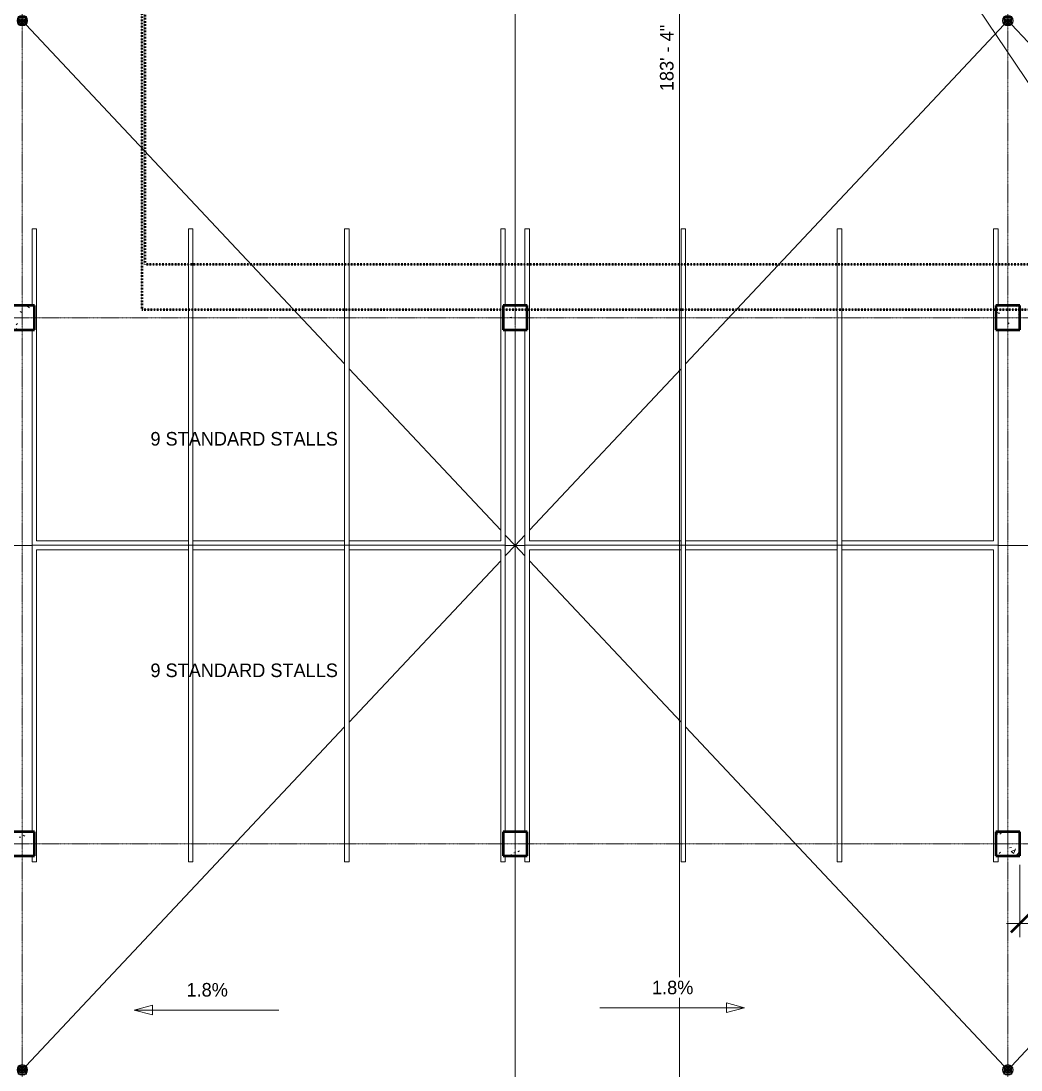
# Model space of a CAD drawing. Header units: inches. Extents: x -4218 to -1814, y 9706 to 12426.
# Drawn here: x -3482 to -2819, y 10317 to 11013 of the extents above; entities that cross this region are included whole.
import ezdxf

# ---------------------------------------------------------------- set-up
doc = ezdxf.new("R2010")
doc.units = ezdxf.units.IN
doc.header["$MEASUREMENT"] = 0
doc.linetypes.add('Dash 1_16_', pattern=[0.125, 0.0625, -0.0625])
doc.linetypes.add('Grid Line 1_2_', pattern=[0.875, 0.5, -0.125, 0.125, -0.125])
for name, color, linetype, lineweight in [('0-2', 7, 'Continuous', 9), ('A-ANNO-DIMS', 211, 'Continuous', 9), ('A-ANNO-DIMS-96', 211, 'Continuous', 9), ('A-ANNO-NOTE', 131, 'Continuous', 9), ('A-FLOR-1', 10, 'Continuous', 13), ('A-GENM', 5, 'Continuous', 9), ('C-PROP-LINE-2', 91, 'Dash 1_16_', 50), ('G-ANNO-DIMS', 111, 'Continuous', 9), ('G-ANNO-TEXT-1', 147, 'Continuous', 20), ('P-SANR-FIXT-1', 7, 'Continuous', 9), ('S-COLS', 52, 'Continuous', 9), ('S-COLS-1', 250, 'Continuous', 50), ('S-GRID-1', 1, 'Grid Line 1_2_', 9)]:
    doc.layers.add(name, color=color, linetype=linetype, lineweight=lineweight)
doc.styles.add('Century Gothic', font='ufonts.com_century-gothic.ttf', dxfattribs={"height": 9})
doc.dimstyles.new('OD__1_8__Tol__', dxfattribs={"dimscale": 12, "dimtxt": 9.397514, "dimasz": 1, "dimexe": 0.75, "dimexo": 0.5, "dimgap": 0.125, "dimtad": 1, "dimdec": 3, "dimrnd": 0.125, "dimzin": 3, "dimdsep": 46, "dimlunit": 4, "dimtxsty": 'Century Gothic', "dimblk1": 'OBLIQUE', "dimblk2": 'OBLIQUE', "dimsah": 1, "dimcen": 0.09, "dimdle": 0.75, "dimazin": 0, "dimtfac": 1, "dimtdec": 4, "dimtix": 1, "dimtmove": 0, "dimatfit": 3, "dimfxl": 1, "dimtvp": 1, "dimtfill": 1, "dimfrac": 2, "dimtolj": 1, "dimtzin": 0, "dimarcsym": 2})

# ---------------------------------------------------------------- blocks, each defined once
blk = doc.blocks.new('DIMBLOCK13-FLOOR PLAN - BASEMENT')
at = {"layer": 'A-ANNO-DIMS-96', "lineweight": 50}
for p, q in [((-3045.16, 12089.19), (-3051.16, 12095.19)), ((-3045.16, 12089.19), (-3039.16, 12083.19)), ((-3045.16, 9889.19), (-3051.16, 9895.19)), ((-3045.16, 9889.19), (-3039.16, 9883.19))]:
    blk.add_line(p, q, dxfattribs=at)
at = {"layer": 'A-ANNO-DIMS-96'}
for p, q in [((-3045.16, 12098.19), (-3045.16, 9880.19)), ((-2832.12, 12089.19), (-3054.16, 12089.19)), ((-3045.16, 12089.19), (-2832.12, 12089.19)), ((-3813.32, 9889.19), (-3036.16, 9889.19)), ((-3045.16, 9889.19), (-3813.32, 9889.19))]:
    blk.add_line(p, q, dxfattribs=at)
at = {"layer": 'A-ANNO-DIMS-96', "color": 0, "insert": (-3058.19, 10966.44), "char_height": 9, "width": 54.5951, "attachment_point": 1, "rotation": 90, "line_spacing_factor": 0.984502, "style": 'Century Gothic', "bg_fill": 3, "box_fill_scale": 1.25, "bg_fill_color": 256, "bg_fill_true_color": 13158600, "bg_fill_transparency": 0}
blk.add_mtext('183\' - 4"', dxfattribs=at)
blk = doc.blocks.new('_Oblique')
at = {"color": 0, "linetype": 'ByBlock', "lineweight": -2}
blk.add_line((-0.5, -0.5), (0.5, 0.5), dxfattribs=at)
blk = doc.blocks.new('DIMBLOCK42-FLOOR PLAN - BASEMENT')
at = {"layer": 'A-ANNO-DIMS-96'}
for p, q in [((-2819.32, 10453.19), (-2819.32, 10405.26)), ((-2819.32, 10414.26), (-2819.32, 10453.19)), ((-2508.32, 10453.19), (-2508.32, 10405.26)), ((-2508.32, 10414.26), (-2508.32, 10453.19)), ((-2828.32, 10414.26), (-2499.32, 10414.26))]:
    blk.add_line(p, q, dxfattribs=at)
at = {"layer": 'A-ANNO-DIMS-96', "lineweight": 50}
for p, q in [((-2819.32, 10414.26), (-2813.32, 10420.26)), ((-2508.32, 10414.26), (-2502.32, 10420.26)), ((-2819.32, 10414.26), (-2825.32, 10408.26)), ((-2508.32, 10414.26), (-2514.32, 10408.26))]:
    blk.add_line(p, q, dxfattribs=at)
at = {"layer": 'A-ANNO-DIMS-96', "color": 0, "insert": (-2686.57, 10427.3), "char_height": 9, "width": 54.5951, "attachment_point": 1, "line_spacing_factor": 0.984502, "style": 'Century Gothic', "bg_fill": 3, "box_fill_scale": 1.25, "bg_fill_color": 256, "bg_fill_true_color": 13158600, "bg_fill_transparency": 0}
blk.add_mtext('25\' - 11"', dxfattribs=at)
blk = doc.blocks.new('Concrete-Rectangular-Column - ONE-V13-FLOOR PLAN - BASEMENT')
at = {"layer": 'S-COLS'}
h = blk.add_hatch(dxfattribs=at)
h.set_pattern_fill('FP_15', color=256, style=0, pattern_type=2)
h.set_pattern_definition([(50, (3481.324, -10816.19), (27.5427, -2.40992), [2.88, -31.68]), (355, (3481.324, -10816.19), (-5.327844, 28.884266), [2.304, -25.344]), (100.451, (3483.62, -10816.39), (22.215316, 26.47393), [2.448, -26.924]), (46.184, (3481.324, -10808.51), (40.98187, -6.35642), [4.32, -47.52]), (96.636, (3484.74, -10809.04), (35.89075, 37.40619), [3.671, -40.386]), (351.184, (3481.324, -10808.51), (35.89097, 37.40622), [3.456, -38.016]), (21, (3485.164, -10810.43), (22.921036, -15.46073), [2.88, -31.68]), (326, (3485.164, -10810.43), (9.34353, 27.84574), [2.304, -25.344]), (71.451, (3487.074, -10811.718), (32.26477, 12.38442), [2.448, -26.924]), (37.5, (3481.324, -10816.189), (0.466855, 12.782707), [1.267, -23.77, 1.267, -24.461, -25.44]), (37.5, (3481.324, -10816.189), (0.466855, 12.782707), [-50.765, 1.267, -24.173]), (7.5, (3481.324, -10816.189), (10.10159, 15.14509), [1.267, -13.402, 1.267, -23.194, -9.696]), (7.5, (3481.324, -10816.189), (10.10159, 15.14509), [-39.13, 1.267, -8.429]), (327.5, (3472.761, -10816.189), (20.499161, -0.86578), [1.267, -8.333, 1.267, -28.685, -39.744]), (327.5, (3472.761, -10816.189), (20.499161, -0.86578), [-39.552, 1.267, -38.477]), (317.5, (3468.921, -10816.189), (22.39478, 3.844288), [1.267, -11.213, 1.267, -18.624, -28.224]), (317.5, (3468.921, -10816.189), (22.39478, 3.844288), [-32.371, 1.267, -26.957])])
h.paths.add_polyline_path([(0, -8), (8, -8), (8, 8), (-8, 8), (-8, -8), (-6.5, -8)], flags=0)
at = {"layer": 'S-COLS-1'}
for p, q in [((8, 8), (-8, 8)), ((-8, 8), (-8, -8)), ((8, -8), (8, 8)), ((-8, -8), (8, -8))]:
    blk.add_line(p, q, dxfattribs=at)
blk = doc.blocks.new('Concrete-Rectangular-Column - ONE-V14-FLOOR PLAN - BASEMENT')
at = {"layer": 'S-COLS'}
h = blk.add_hatch(dxfattribs=at)
h.set_pattern_fill('FP_16', color=256, style=0, pattern_type=2)
h.set_pattern_definition([(50, (3154.324, -10816.19), (27.5427, -2.40992), [2.88, -31.68]), (355, (3154.324, -10816.19), (-5.327844, 28.884266), [2.304, -25.344]), (100.451, (3156.62, -10816.39), (22.215316, 26.47393), [2.448, -26.924]), (46.184, (3154.324, -10808.51), (40.98187, -6.35642), [4.32, -47.52]), (96.636, (3157.74, -10809.04), (35.89075, 37.40619), [3.671, -40.386]), (351.184, (3154.324, -10808.51), (35.89097, 37.40622), [3.456, -38.016]), (21, (3158.164, -10810.43), (22.921036, -15.46073), [2.88, -31.68]), (326, (3158.164, -10810.43), (9.34353, 27.84574), [2.304, -25.344]), (71.451, (3160.074, -10811.718), (32.26477, 12.38442), [2.448, -26.924]), (37.5, (3154.324, -10816.189), (0.466855, 12.782707), [1.267, -23.77, 1.267, -24.461, -25.44]), (37.5, (3154.324, -10816.189), (0.466855, 12.782707), [-50.765, 1.267, -24.173]), (7.5, (3154.324, -10816.189), (10.10159, 15.14509), [1.267, -13.402, 1.267, -23.194, -9.696]), (7.5, (3154.324, -10816.189), (10.10159, 15.14509), [-39.13, 1.267, -8.429]), (327.5, (3145.761, -10816.189), (20.499161, -0.86578), [1.267, -8.333, 1.267, -28.685, -39.744]), (327.5, (3145.761, -10816.189), (20.499161, -0.86578), [-39.552, 1.267, -38.477]), (317.5, (3141.921, -10816.189), (22.39478, 3.844288), [1.267, -11.213, 1.267, -18.624, -28.224]), (317.5, (3141.921, -10816.189), (22.39478, 3.844288), [-32.371, 1.267, -26.957])])
h.paths.add_polyline_path([(0, -8), (8, -8), (8, 8), (-8, 8), (-8, -8), (-6.5, -8)], flags=0)
at = {"layer": 'S-COLS-1'}
for p, q in [((8, 8), (-8, 8)), ((-8, 8), (-8, -8)), ((8, -8), (8, 8)), ((-8, -8), (8, -8))]:
    blk.add_line(p, q, dxfattribs=at)
blk = doc.blocks.new('Concrete-Rectangular-Column - ONE-V15-FLOOR PLAN - BASEMENT')
at = {"layer": 'S-COLS'}
h = blk.add_hatch(dxfattribs=at)
h.set_pattern_fill('FP_17', color=256, style=0, pattern_type=2)
h.set_pattern_definition([(50, (2827.324, -10816.19), (27.5427, -2.40992), [2.88, -31.68]), (355, (2827.324, -10816.19), (-5.327844, 28.884266), [2.304, -25.344]), (100.451, (2829.62, -10816.39), (22.215316, 26.47393), [2.448, -26.924]), (46.184, (2827.324, -10808.51), (40.98187, -6.35642), [4.32, -47.52]), (96.636, (2830.74, -10809.04), (35.89075, 37.40619), [3.671, -40.386]), (351.184, (2827.324, -10808.51), (35.89097, 37.40622), [3.456, -38.016]), (21, (2831.164, -10810.43), (22.921036, -15.46073), [2.88, -31.68]), (326, (2831.164, -10810.43), (9.34353, 27.84574), [2.304, -25.344]), (71.451, (2833.074, -10811.718), (32.26477, 12.38442), [2.448, -26.924]), (37.5, (2827.324, -10816.189), (0.466855, 12.782707), [1.267, -23.77, 1.267, -24.461, -25.44]), (37.5, (2827.324, -10816.189), (0.466855, 12.782707), [-50.765, 1.267, -24.173]), (7.5, (2827.324, -10816.189), (10.10159, 15.14509), [1.267, -13.402, 1.267, -23.194, -9.696]), (7.5, (2827.324, -10816.189), (10.10159, 15.14509), [-39.13, 1.267, -8.429]), (327.5, (2818.761, -10816.189), (20.499161, -0.86578), [1.267, -8.333, 1.267, -28.685, -39.744]), (327.5, (2818.761, -10816.189), (20.499161, -0.86578), [-39.552, 1.267, -38.477]), (317.5, (2814.921, -10816.189), (22.39478, 3.844288), [1.267, -11.213, 1.267, -18.624, -28.224]), (317.5, (2814.921, -10816.189), (22.39478, 3.844288), [-32.371, 1.267, -26.957])])
h.paths.add_polyline_path([(-7.47, -8), (8, -8), (8, 8), (-8, 8), (-8, -8)], flags=0)
at = {"layer": 'S-COLS-1'}
for p, q in [((8, 8), (-8, 8)), ((-8, 8), (-8, -8)), ((8, -8), (8, 8)), ((-8, -8), (8, -8))]:
    blk.add_line(p, q, dxfattribs=at)
blk = doc.blocks.new('Concrete-Rectangular-Column - ONE-V18-FLOOR PLAN - BASEMENT')
at = {"layer": 'S-COLS'}
h = blk.add_hatch(dxfattribs=at)
h.set_pattern_fill('FP_20', color=256, style=0, pattern_type=2)
h.set_pattern_definition([(50, (2827.324, -10467.19), (27.5427, -2.40992), [2.88, -31.68]), (355, (2827.324, -10467.19), (-5.327844, 28.884266), [2.304, -25.344]), (100.451, (2829.62, -10467.39), (22.215316, 26.47393), [2.448, -26.924]), (46.184, (2827.324, -10459.51), (40.98187, -6.35642), [4.32, -47.52]), (96.636, (2830.74, -10460.04), (35.89075, 37.40619), [3.671, -40.386]), (351.184, (2827.324, -10459.51), (35.89097, 37.40622), [3.456, -38.016]), (21, (2831.164, -10461.43), (22.921036, -15.46073), [2.88, -31.68]), (326, (2831.164, -10461.43), (9.34353, 27.84574), [2.304, -25.344]), (71.451, (2833.074, -10462.718), (32.26477, 12.38442), [2.448, -26.924]), (37.5, (2827.324, -10467.189), (0.466855, 12.782707), [1.267, -23.77, 1.267, -24.461, -25.44]), (37.5, (2827.324, -10467.189), (0.466855, 12.782707), [-50.765, 1.267, -24.173]), (7.5, (2827.324, -10467.189), (10.10159, 15.14509), [1.267, -13.402, 1.267, -23.194, -9.696]), (7.5, (2827.324, -10467.189), (10.10159, 15.14509), [-39.13, 1.267, -8.429]), (327.5, (2818.761, -10467.189), (20.499161, -0.86578), [1.267, -8.333, 1.267, -28.685, -39.744]), (327.5, (2818.761, -10467.189), (20.499161, -0.86578), [-39.552, 1.267, -38.477]), (317.5, (2814.921, -10467.189), (22.39478, 3.844288), [1.267, -11.213, 1.267, -18.624, -28.224]), (317.5, (2814.921, -10467.189), (22.39478, 3.844288), [-32.371, 1.267, -26.957])])
h.paths.add_polyline_path([(-8, -8), (8, -8), (8, 8), (-8, 8)], flags=0)
at = {"layer": 'S-COLS-1'}
for p, q in [((8, 8), (-8, 8)), ((-8, 8), (-8, -8)), ((8, -8), (8, 8)), ((-8, -8), (8, -8))]:
    blk.add_line(p, q, dxfattribs=at)
blk = doc.blocks.new('Concrete-Rectangular-Column - ONE-V23-FLOOR PLAN - BASEMENT')
at = {"layer": 'S-COLS'}
h = blk.add_hatch(dxfattribs=at)
h.set_pattern_fill('FP_25', color=256, style=0, pattern_type=2)
h.set_pattern_definition([(50, (3481.324, -10467.19), (27.5427, -2.40992), [2.88, -31.68]), (355, (3481.324, -10467.19), (-5.327844, 28.884266), [2.304, -25.344]), (100.451, (3483.62, -10467.39), (22.215316, 26.47393), [2.448, -26.924]), (46.184, (3481.324, -10459.51), (40.98187, -6.35642), [4.32, -47.52]), (96.636, (3484.74, -10460.04), (35.89075, 37.40619), [3.671, -40.386]), (351.184, (3481.324, -10459.51), (35.89097, 37.40622), [3.456, -38.016]), (21, (3485.164, -10461.43), (22.921036, -15.46073), [2.88, -31.68]), (326, (3485.164, -10461.43), (9.34353, 27.84574), [2.304, -25.344]), (71.451, (3487.074, -10462.718), (32.26477, 12.38442), [2.448, -26.924]), (37.5, (3481.324, -10467.189), (0.466855, 12.782707), [1.267, -23.77, 1.267, -24.461, -25.44]), (37.5, (3481.324, -10467.189), (0.466855, 12.782707), [-50.765, 1.267, -24.173]), (7.5, (3481.324, -10467.189), (10.10159, 15.14509), [1.267, -13.402, 1.267, -23.194, -9.696]), (7.5, (3481.324, -10467.189), (10.10159, 15.14509), [-39.13, 1.267, -8.429]), (327.5, (3472.761, -10467.189), (20.499161, -0.86578), [1.267, -8.333, 1.267, -28.685, -39.744]), (327.5, (3472.761, -10467.189), (20.499161, -0.86578), [-39.552, 1.267, -38.477]), (317.5, (3468.921, -10467.189), (22.39478, 3.844288), [1.267, -11.213, 1.267, -18.624, -28.224]), (317.5, (3468.921, -10467.189), (22.39478, 3.844288), [-32.371, 1.267, -26.957])])
h.paths.add_polyline_path([(0, -8), (8, -8), (8, 8), (-8, 8), (-8, -8), (-6.5, -8)], flags=0)
at = {"layer": 'S-COLS-1'}
for p, q in [((8, 8), (-8, 8)), ((-8, 8), (-8, -8)), ((8, -8), (8, 8)), ((-8, -8), (8, -8))]:
    blk.add_line(p, q, dxfattribs=at)
blk = doc.blocks.new('Concrete-Rectangular-Column - ONE-V24-FLOOR PLAN - BASEMENT')
at = {"layer": 'S-COLS'}
h = blk.add_hatch(dxfattribs=at)
h.set_pattern_fill('FP_26', color=256, style=0, pattern_type=2)
h.set_pattern_definition([(50, (3154.324, -10467.19), (27.5427, -2.40992), [2.88, -31.68]), (355, (3154.324, -10467.19), (-5.327844, 28.884266), [2.304, -25.344]), (100.451, (3156.62, -10467.39), (22.215316, 26.47393), [2.448, -26.924]), (46.184, (3154.324, -10459.51), (40.98187, -6.35642), [4.32, -47.52]), (96.636, (3157.74, -10460.04), (35.89075, 37.40619), [3.671, -40.386]), (351.184, (3154.324, -10459.51), (35.89097, 37.40622), [3.456, -38.016]), (21, (3158.164, -10461.43), (22.921036, -15.46073), [2.88, -31.68]), (326, (3158.164, -10461.43), (9.34353, 27.84574), [2.304, -25.344]), (71.451, (3160.074, -10462.718), (32.26477, 12.38442), [2.448, -26.924]), (37.5, (3154.324, -10467.189), (0.466855, 12.782707), [1.267, -23.77, 1.267, -24.461, -25.44]), (37.5, (3154.324, -10467.189), (0.466855, 12.782707), [-50.765, 1.267, -24.173]), (7.5, (3154.324, -10467.189), (10.10159, 15.14509), [1.267, -13.402, 1.267, -23.194, -9.696]), (7.5, (3154.324, -10467.189), (10.10159, 15.14509), [-39.13, 1.267, -8.429]), (327.5, (3145.761, -10467.189), (20.499161, -0.86578), [1.267, -8.333, 1.267, -28.685, -39.744]), (327.5, (3145.761, -10467.189), (20.499161, -0.86578), [-39.552, 1.267, -38.477]), (317.5, (3141.921, -10467.189), (22.39478, 3.844288), [1.267, -11.213, 1.267, -18.624, -28.224]), (317.5, (3141.921, -10467.189), (22.39478, 3.844288), [-32.371, 1.267, -26.957])])
h.paths.add_polyline_path([(0, -8), (8, -8), (8, 8), (-8, 8), (-8, -8), (-6.5, -8)], flags=0)
at = {"layer": 'S-COLS-1'}
for p, q in [((8, 8), (-8, 8)), ((-8, 8), (-8, -8)), ((8, -8), (8, 8)), ((-8, -8), (8, -8))]:
    blk.add_line(p, q, dxfattribs=at)
blk = doc.blocks.new('Drain-Floor-WATTS-Square-Stainless_Steel_Strainer-Type_FD-1200-M - 2_ Outlet with 5_ Strainer-2528673-FLOOR PLAN - BASEMENT')
at = {"layer": 'P-SANR-FIXT-1'}
for p, q in [((-2.707, -2.707), (-2.707, 2.707)), ((-2.707, 2.707), (2.707, 2.707)), ((-2.03025, -2.03025), (-2.03025, 2.03025)), ((-2.03025, 2.03025), (2.03025, 2.03025)), ((-1.3535, -1.3535), (-1.3535, 1.3535)), ((-1.3535, 1.3535), (1.3535, 1.3535)), ((-0.67675, -0.67675), (-0.67675, 0.67675)), ((-0.67675, 0.67675), (0.67675, 0.67675)), ((0, 2.707), (0, -2.707)), ((0.67675, 0.67675), (0.67675, -0.67675)), ((1.3535, 1.3535), (1.3535, -1.3535)), ((2.03025, 2.03025), (2.03025, -2.03025)), ((2.707, 2.707), (2.707, -2.707)), ((-2.707, 0), (2.707, 0)), ((2.707, -2.707), (-2.707, -2.707)), ((2.03025, -2.03025), (-2.03025, -2.03025)), ((1.3535, -1.3535), (-1.3535, -1.3535)), ((0.67675, -0.67675), (-0.67675, -0.67675))]:
    blk.add_line(p, q, dxfattribs=at)
for start, end in [(360, 180), (180, 360)]:
    blk.add_arc((0, 0), 3.5, start, end, dxfattribs=at)

msp = doc.modelspace()

# ---------------------------------------------------------------- linework, layer by layer
at = {"layer": 'A-ANNO-NOTE'}
msp.add_line((-2732.31301, 10851.26004), (-2847.17385, 11021.64972), dxfattribs=at)

# ---------------------------------------------------------------- next in the draw order: dimensions: what is measured, and where the dimension line sits
at = {"layer": 'A-ANNO-DIMS'}
dim = msp.add_linear_dim(base=(-3045.15688, 9889.1894), p1=(-2826.12374, 12089.1894), p2=(-3819.32374, 9889.1894), angle=90, dimstyle='OD__1_8__Tol__', override={"dimpost": '<>', "dimfxl": 2413.803273}, dxfattribs=at)
dim.commit()
dim.dimension.update_dxf_attribs({"geometry": 'DIMBLOCK13-FLOOR PLAN - BASEMENT', "text_midpoint": (-3051.38326, 10989.1894)})

# ---------------------------------------------------------------- next in the draw order: linework, layer by layer
at = {"layer": 'A-FLOR-1'}
for p, q in [((-3154.32374, 10824.1894), (-3154.32374, 11274.1894)), ((-3267.4878, 10785.53913), (-3478.93614, 11010.64755)), ((-2829.71133, 11010.64755), (-3041.15577, 10785.54329)), ((-2500.32374, 10665.0644), (-2824.93614, 11010.64755)), ((-3154.32374, 10665.0644), (-3154.32374, 10808.1894)), ((-3163.81983, 10675.17396), (-3264.4878, 10782.34533)), ((-3044.15577, 10782.34949), (-3144.82374, 10675.17812)), ((-3154.32374, 10665.0644), (-3160.81983, 10671.98015)), ((-3147.82374, 10671.98431), (-3154.32374, 10665.0644)), ((-3474.82374, 10665.0644), (-3487.82374, 10665.0644)), ((-3154.32374, 10665.0644), (-3160.81983, 10665.0644)), ((-3160.81983, 10658.15499), (-3154.32374, 10665.0644)), ((-3154.32374, 10475.1894), (-3154.32374, 10665.0644)), ((-3147.82374, 10658.15125), (-3154.32374, 10665.0644)), ((-3147.82374, 10665.0644), (-3154.32374, 10665.0644)), ((-2500.32374, 10665.0644), (-2833.81983, 10665.0644)), ((-3264.4878, 10547.89119), (-3163.81983, 10654.96412)), ((-3044.15577, 10547.89401), (-3144.82374, 10654.96056)), ((-3154.32374, 10175.1894), (-3154.32374, 10459.1894))]:
    msp.add_line(p, q, dxfattribs=at)
at = {"layer": 'A-GENM'}
for p, q in [((-3471.82374, 10875.1894), (-3474.82374, 10875.1894)), ((-3474.82374, 10875.1894), (-3474.82374, 10824.1894)), ((-3471.82374, 10668.1894), (-3471.82374, 10875.1894)), ((-3368.15577, 10875.1894), (-3371.15577, 10875.1894)), ((-3371.15577, 10875.1894), (-3371.15577, 10668.1894)), ((-3368.15577, 10875.1894), (-3371.15577, 10875.1894)), ((-3371.15577, 10875.1894), (-3371.15577, 10665.1894)), ((-3368.15577, 10665.1894), (-3368.15577, 10875.1894)), ((-3368.15577, 10668.1894), (-3368.15577, 10875.1894)), ((-3264.4878, 10875.1894), (-3267.4878, 10875.1894)), ((-3267.4878, 10875.1894), (-3267.4878, 10668.1894)), ((-3264.4878, 10875.1894), (-3267.4878, 10875.1894)), ((-3267.4878, 10875.1894), (-3267.4878, 10665.1894)), ((-3264.4878, 10665.1894), (-3264.4878, 10875.1894)), ((-3264.4878, 10668.1894), (-3264.4878, 10875.1894)), ((-3160.81983, 10875.1894), (-3163.81983, 10875.1894)), ((-3163.81983, 10875.1894), (-3163.81983, 10668.1894)), ((-3160.81983, 10824.1894), (-3160.81983, 10875.1894)), ((-3144.82374, 10875.1894), (-3147.82374, 10875.1894)), ((-3147.82374, 10875.1894), (-3147.82374, 10824.1894)), ((-3144.82374, 10668.1894), (-3144.82374, 10875.1894)), ((-3041.15577, 10875.1894), (-3044.15577, 10875.1894)), ((-3044.15577, 10875.1894), (-3044.15577, 10668.1894)), ((-3041.15577, 10875.1894), (-3044.15577, 10875.1894)), ((-3044.15577, 10875.1894), (-3044.15577, 10665.1894)), ((-3041.15577, 10665.1894), (-3041.15577, 10875.1894)), ((-3041.15577, 10668.1894), (-3041.15577, 10875.1894)), ((-2937.4878, 10875.1894), (-2940.4878, 10875.1894)), ((-2940.4878, 10875.1894), (-2940.4878, 10668.1894)), ((-2937.4878, 10875.1894), (-2940.4878, 10875.1894)), ((-2940.4878, 10875.1894), (-2940.4878, 10665.1894)), ((-2937.4878, 10665.1894), (-2937.4878, 10875.1894)), ((-2937.4878, 10668.1894), (-2937.4878, 10875.1894)), ((-2833.81983, 10875.1894), (-2836.81983, 10875.1894)), ((-2836.81983, 10875.1894), (-2836.81983, 10668.1894)), ((-2833.81983, 10824.1894), (-2833.81983, 10875.1894)), ((-3474.82374, 10808.1894), (-3474.82374, 10665.1894)), ((-3160.81983, 10665.1894), (-3160.81983, 10808.1894)), ((-3147.82374, 10808.1894), (-3147.82374, 10665.1894)), ((-2833.81983, 10665.1894), (-2833.81983, 10808.1894)), ((-3371.15577, 10668.1894), (-3471.82374, 10668.1894)), ((-3267.4878, 10668.1894), (-3368.15577, 10668.1894)), ((-3163.81983, 10668.1894), (-3264.4878, 10668.1894)), ((-3044.15577, 10668.1894), (-3144.82374, 10668.1894)), ((-2940.4878, 10668.1894), (-3041.15577, 10668.1894)), ((-2836.81983, 10668.1894), (-2937.4878, 10668.1894)), ((-3368.15577, 10665.1894), (-3474.82374, 10665.1894)), ((-3474.82374, 10665.1894), (-3474.82374, 10475.1894)), ((-3474.82374, 10665.1894), (-3368.15577, 10665.1894)), ((-3471.82374, 10455.1894), (-3471.82374, 10662.1894)), ((-3471.82374, 10662.1894), (-3371.15577, 10662.1894)), ((-3264.4878, 10665.1894), (-3371.15577, 10665.1894)), ((-3371.15577, 10665.1894), (-3371.15577, 10455.1894)), ((-3371.15577, 10665.1894), (-3264.4878, 10665.1894)), ((-3371.15577, 10662.1894), (-3371.15577, 10455.1894)), ((-3368.15577, 10455.1894), (-3368.15577, 10665.1894)), ((-3368.15577, 10455.1894), (-3368.15577, 10662.1894)), ((-3368.15577, 10662.1894), (-3267.4878, 10662.1894)), ((-3160.81983, 10665.1894), (-3267.4878, 10665.1894)), ((-3267.4878, 10665.1894), (-3267.4878, 10455.1894)), ((-3267.4878, 10665.1894), (-3160.81983, 10665.1894)), ((-3267.4878, 10662.1894), (-3267.4878, 10455.1894)), ((-3264.4878, 10455.1894), (-3264.4878, 10665.1894)), ((-3264.4878, 10455.1894), (-3264.4878, 10662.1894)), ((-3264.4878, 10662.1894), (-3163.81983, 10662.1894)), ((-3163.81983, 10662.1894), (-3163.81983, 10455.1894)), ((-3160.81983, 10475.1894), (-3160.81983, 10665.1894)), ((-3041.15577, 10665.1894), (-3147.82374, 10665.1894)), ((-3147.82374, 10665.1894), (-3147.82374, 10475.1894)), ((-3147.82374, 10665.1894), (-3041.15577, 10665.1894)), ((-3144.82374, 10455.1894), (-3144.82374, 10662.1894)), ((-3144.82374, 10662.1894), (-3044.15577, 10662.1894)), ((-2937.4878, 10665.1894), (-3044.15577, 10665.1894)), ((-3044.15577, 10665.1894), (-3044.15577, 10455.1894)), ((-3044.15577, 10665.1894), (-2937.4878, 10665.1894)), ((-3044.15577, 10662.1894), (-3044.15577, 10455.1894)), ((-3041.15577, 10455.1894), (-3041.15577, 10665.1894)), ((-3041.15577, 10455.1894), (-3041.15577, 10662.1894)), ((-3041.15577, 10662.1894), (-2940.4878, 10662.1894)), ((-2833.81983, 10665.1894), (-2940.4878, 10665.1894)), ((-2940.4878, 10665.1894), (-2940.4878, 10455.1894)), ((-2940.4878, 10665.1894), (-2833.81983, 10665.1894)), ((-2940.4878, 10662.1894), (-2940.4878, 10455.1894)), ((-2937.4878, 10455.1894), (-2937.4878, 10665.1894)), ((-2937.4878, 10455.1894), (-2937.4878, 10662.1894)), ((-2937.4878, 10662.1894), (-2836.81983, 10662.1894)), ((-2836.81983, 10662.1894), (-2836.81983, 10455.1894)), ((-2833.81983, 10475.1894), (-2833.81983, 10665.1894)), ((-3474.82374, 10459.1894), (-3474.82374, 10455.1894)), ((-3160.81983, 10455.1894), (-3160.81983, 10459.1894)), ((-3147.82374, 10459.1894), (-3147.82374, 10455.1894)), ((-2833.81983, 10455.1894), (-2833.81983, 10459.1894)), ((-3474.82374, 10455.1894), (-3471.82374, 10455.1894)), ((-3371.15577, 10455.1894), (-3368.15577, 10455.1894)), ((-3371.15577, 10455.1894), (-3368.15577, 10455.1894)), ((-3267.4878, 10455.1894), (-3264.4878, 10455.1894)), ((-3267.4878, 10455.1894), (-3264.4878, 10455.1894)), ((-3163.81983, 10455.1894), (-3160.81983, 10455.1894)), ((-3147.82374, 10455.1894), (-3144.82374, 10455.1894)), ((-3044.15577, 10455.1894), (-3041.15577, 10455.1894)), ((-3044.15577, 10455.1894), (-3041.15577, 10455.1894)), ((-2940.4878, 10455.1894), (-2937.4878, 10455.1894)), ((-2940.4878, 10455.1894), (-2937.4878, 10455.1894)), ((-2836.81983, 10455.1894), (-2833.81983, 10455.1894))]:
    msp.add_line(p, q, dxfattribs=at)
at = {"layer": 'C-PROP-LINE-2'}
for p, q in [((-3402.04874, 11277.2894), (-3402.04874, 10821.4894)), ((-3400.04874, 11247.3894), (-3400.04874, 10851.3894)), ((-2067.92374, 10851.3894), (-3400.04874, 10851.3894)), ((-2099.26202, 10821.4894), (-3402.04874, 10821.4894))]:
    msp.add_line(p, q, dxfattribs=at)
at = {"layer": 'G-ANNO-DIMS'}
for p, q in [((-3395.02373, 10360.08485), (-3407.02373, 10356.86946)), ((-3407.02373, 10356.86946), (-3395.02373, 10353.65407)), ((-3311.02373, 10356.86946), (-3407.02373, 10356.86946)), ((-3395.02373, 10353.65407), (-3395.02373, 10360.08485)), ((-3098.13535, 10358.39554), (-3002.13535, 10358.39554)), ((-3002.13535, 10358.39554), (-3014.13535, 10361.61093)), ((-3014.13535, 10361.61093), (-3014.13535, 10355.18015)), ((-3014.13535, 10355.18015), (-3002.13535, 10358.39554))]:
    msp.add_line(p, q, dxfattribs=at)
at = {"layer": 'S-GRID-1'}
for p, q in [((-3481.32374, 9836.17969), (-3481.32374, 12376.79045)), ((-3154.32374, 9836.17969), (-3154.32374, 12376.79045)), ((-1814.20638, 10816.1894), (-4168.71446, 10816.1894)), ((-1814.20638, 10467.1894), (-4168.71446, 10467.1894))]:
    msp.add_line(p, q, dxfattribs=at)

# ---------------------------------------------------------------- next in the draw order: block references
at = {"layer": '0-2'}
for name, p in [('Drain-Floor-WATTS-Square-Stainless_Steel_Strainer-Type_FD-1200-M - 2_ Outlet with 5_ Strainer-2528673-FLOOR PLAN - BASEMENT', (-3481.32374, 11013.1894)), ('Drain-Floor-WATTS-Square-Stainless_Steel_Strainer-Type_FD-1200-M - 2_ Outlet with 5_ Strainer-2528673-FLOOR PLAN - BASEMENT', (-2827.32374, 11013.1894)), ('Concrete-Rectangular-Column - ONE-V13-FLOOR PLAN - BASEMENT', (-3481.32374, 10816.1894)), ('Concrete-Rectangular-Column - ONE-V14-FLOOR PLAN - BASEMENT', (-3154.32374, 10816.1894)), ('Concrete-Rectangular-Column - ONE-V15-FLOOR PLAN - BASEMENT', (-2827.32374, 10816.1894)), ('Concrete-Rectangular-Column - ONE-V23-FLOOR PLAN - BASEMENT', (-3481.32374, 10467.1894)), ('Concrete-Rectangular-Column - ONE-V24-FLOOR PLAN - BASEMENT', (-3154.32374, 10467.1894)), ('Drain-Floor-WATTS-Square-Stainless_Steel_Strainer-Type_FD-1200-M - 2_ Outlet with 5_ Strainer-2528673-FLOOR PLAN - BASEMENT', (-3481.32374, 10317.1894)), ('Drain-Floor-WATTS-Square-Stainless_Steel_Strainer-Type_FD-1200-M - 2_ Outlet with 5_ Strainer-2528673-FLOOR PLAN - BASEMENT', (-2827.32374, 10317.1894))]:
    msp.add_blockref(name, p, dxfattribs=at)

# ---------------------------------------------------------------- next in the draw order: texts
at = {"layer": 'G-ANNO-DIMS', "char_height": 9, "width": 32.0255812, "attachment_point": 1, "line_spacing_factor": 0.984502, "style": 'Century Gothic', "bg_fill": 3, "box_fill_scale": 1.25, "bg_fill_color": 256, "bg_fill_true_color": 13158600, "bg_fill_transparency": 0}
for insert in [(-3372.36772, 10374.8528), (-3063.47934, 10376.37888)]:
    msp.add_mtext('1.8%', dxfattribs=dict(at, insert=insert))
at = {"layer": 'G-ANNO-TEXT-1', "char_height": 9, "width": 145.137, "attachment_point": 1, "style": 'Century Gothic'}
for insert in [(-3396.30589, 10740.36416), (-3396.30589, 10586.76416)]:
    msp.add_mtext('9 STANDARD STALLS', dxfattribs=dict(at, insert=insert))

# ---------------------------------------------------------------- next in the draw order: dimensions: what is measured, and where the dimension line sits
at = {"layer": 'A-ANNO-DIMS'}
dim = msp.add_linear_dim(base=(-2508.32374, 10414.2643), p1=(-2819.32374, 10459.1894), p2=(-2508.32374, 10459.1894), dimstyle='OD__1_8__Tol__', override={"dimpost": '<>', "dimfxl": 311}, dxfattribs=at)
dim.commit()
dim.dimension.update_dxf_attribs({"geometry": 'DIMBLOCK42-FLOOR PLAN - BASEMENT', "text_midpoint": (-2663.82374, 10420.49068)})

# ---------------------------------------------------------------- next in the draw order: linework, layer by layer
at = {"layer": 'A-FLOR-1'}
for p, q in [((-2824.98419, 10319.76811), (-2500.32374, 10665.0644)), ((-3478.97296, 10319.75949), (-3267.4878, 10544.70031)), ((-2829.66328, 10319.76811), (-3041.15577, 10544.70333))]:
    msp.add_line(p, q, dxfattribs=at)
at = {"layer": 'S-GRID-1'}
msp.add_line((-2827.32374, 9836.17969), (-2827.32374, 12376.79045), dxfattribs=at)

# ---------------------------------------------------------------- next in the draw order: block references
at = {"layer": '0-2'}
msp.add_blockref('Concrete-Rectangular-Column - ONE-V18-FLOOR PLAN - BASEMENT', (-2827.32374, 10467.1894), dxfattribs=at)

doc.saveas('drawing.dxf')
